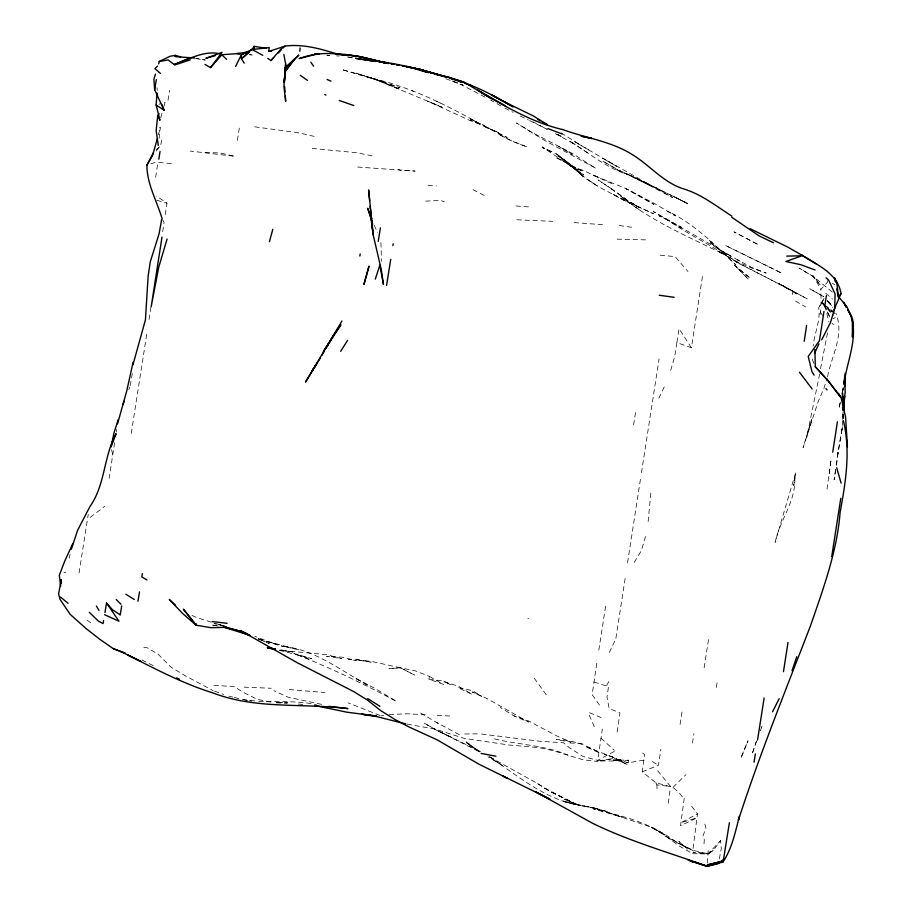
<?xml version="1.0" encoding="UTF-8"?>
<svg xmlns="http://www.w3.org/2000/svg" width="912" height="912" viewBox="0 0 912 912"><rect width="100%" height="100%" fill="white"/><g stroke="black" fill="none" stroke-linecap="round" stroke-linejoin="round"><path stroke-width="0.68" stroke-dasharray="4.56 3.42" d="M843.372 418.369L843.44 414.367M719.283 858.956L721.301 848.684L720.548 840.636L713.435 850.28L707.94 853.985L692.618 853.689L692.767 851.546M407.071 724.139L435.252 729.121L464.242 738.412L508.828 744.99L538.889 747.623L553.63 750.804L582.586 759.707L597.542 761.486L602.33 729.064M824.026 298.486L818.714 307.675C820.777 321.195 814.313 333.062 813.196 346.013M842.722 419.531L843.144 411.563L842.665 419.486M842.585 420.808L842.027 430.054L842.38 426.143L835.973 466.602M704.007 843.703L704.292 839.781L703.038 835.62L705.979 828.142L704.782 823.992M693.074 848.479L697.452 813.88L691.558 806.094M650.815 493.164L648.09 522.154M628.459 760.255L628.163 762.877L613.263 759.958L628.459 760.255L613.103 760.676L620.878 759.536L612.978 761.018L597.759 760.882L613.24 758.567L597.542 761.486M707.21 863.037L708.1 853.803L720.548 840.636M159.087 138.419L160.398 127.133L158.289 128.786M708.202 850.691L707.849 853.723L692.983 852.161L707.94 853.985L713.435 850.28L708.1 853.803L693.496 850.451L679.292 843.805L693.325 850.748L665.133 836.11L679.052 843.771L665.27 834.457L651.214 826.945L665.076 834.97C643.621 820.561 617.8 815.089 593.108 808.762L622.132 817.152L607.563 812.387L650.826 827.036L664.255 834.788L678.642 845.686L692.618 853.689M836.464 465.382L838.174 450.95L837.524 454.814L842.38 427.534M682.37 796.757L678.676 792.22L672.999 787.375L655.899 782.792L642.265 771.757L644.624 754.68L641.307 751.944M829.225 473.852L831.106 459.443L826.603 492.127M668.302 803.301L670.331 787.945M684.239 798.274L680.534 825.702L696.859 817.927L680.865 822.761L697.452 813.88M835.62 469.224L834.138 479.735L836.042 467.993M596.779 663.218L592.139 694.556L600.985 707.245M617.128 731.994L619.955 712.865L609.17 708.499L606.97 697.156L608.509 686.656L593.929 681.994M165.254 214.559L166.964 203.194L156.499 196.091M114.593 442.765L109.144 478.367M162.678 231.659L164.092 222.38L162.803 220.031M691.399 347.734L679.064 328.696L676.875 342.593L691.399 347.734L702.833 273.999M625.13 578.504L615.817 638.788M642.265 771.757L658.464 765.328L660.904 749.299M692.47 743.041L693.895 733.715M79.048 572.953L88.27 514.3M155.644 177.27L157.947 162.359L172.938 163.738M131.237 433.485L146.889 333.188M149.044 319.474L151.369 304.391M237.382 140.505L239.651 125.936M598.796 650.108L605.602 606.286M633.601 424.878L635.892 410.104M627.547 562.738L640.726 477.455M641.444 472.838L659.091 358.861M680.078 724.379L682.37 709.547M708.499 639.574L703.893 669.374M716.365 687.397L717.493 680.056M676.875 342.593L674.652 356.866L670.616 370.637M116.234 432.197L116.679 429.392M168.013 100.286L169.621 90.322M819.671 373.988L806.653 437.498L811.657 419.588L803.062 447.678L818.075 401.907L824.026 388.124L827.138 378.07M820.515 368.779L827.857 331.136M156.203 151.004L160.706 145.578L161.629 140.06M842.574 391.727L843.235 387.828L842.312 391.738M827.834 280.497L827.549 282.161L820.868 289.332L821.085 304.072L818.714 307.675M820.07 314.469L821.416 306.671M130.063 385.822L132.479 372.826M842.528 392.662L843.577 387.076M840.26 402.112L839.029 408.61L840.146 403.036M792.334 294.576L792.95 291.452L778.882 283.985L789.404 289.435M429.449 676.43L443.449 684.376L428.902 679.201L429.449 676.43L415.211 670.833L400.448 667.812L388.922 668.53L400.562 667.88L414.675 675.051L400.448 667.812L371.298 661.371L356.318 659.832L371.218 662.192L356.421 659.365L348.532 659.513L356.364 660.55L341.658 657.119L326.553 656.275L341.544 658.624L326.918 654.713L282.002 650.461L292.923 652.126L278.149 649.321M842.654 390.496L843.212 387.908M69.164 558.224L70.099 554.359M158.357 134.839L160.398 127.133M160.694 117.739L162.53 111.355M163.989 106.237L165.095 102.406L158.688 104.253M645.502 536.461L641.421 550.54L633.247 563.992M827.549 376.736C831.505 355.657 844.843 334.681 835.78 313.112M756.538 740.875L751.967 754.429L756.458 741.285M760.528 730.341L761.942 726.556L760.471 730.455M128.831 389.641L129.823 387.121M658.852 398.236L665.361 384.533M609.319 652.502L615.782 639.016M821.085 304.072L824.14 298.441M606.651 685.471L609.444 680.477M672.999 787.375L685.904 774.664M155.918 149.876L160.706 145.578M90.277 517.355L104.766 506.274M614.221 751.488L597.599 760.38L582.985 756.424L569.134 747.532L563.536 742.79L539.71 741.228L479.974 733.864M833.044 318.63L835.221 317.638M150.925 163.841L154.937 162.473M643.826 760.118L628.163 762.877L613.685 758.054L627.969 764.906L613.89 757.53L585.265 746.495L599.606 752.959C586.416 744.876 571.573 739.7 555.989 739.564L570.946 742.151L556.696 735.87L528.55 720.936L514.094 715.92L500.232 707.438M381.159 715.909L383.849 715.453M389.219 714.552L407.105 713.788L425.288 714.757M63.92 572.622L65.71 572.394M425.608 201.13L440.884 200.469L444.372 201.86M276.404 702.867L287.508 702.696L276.382 702.457M464.789 734L479.552 733.841M617.093 239.149L647.326 239.902M527.809 618.61L528.618 618.621M516.967 219.792L552.729 221.32M569.818 742.995L584.923 743.451M244.085 687.135L271.229 688.264M258.769 701.271C278 702.354 297.437 700.348 316.407 704.657M205.132 152.384L220.248 152.999L234.965 156.351L190.129 151.05M437.224 715.453L452.306 716.102M336.494 55.86L339.184 56.042M357.675 167.044L415.085 171.08L400.015 170.248L398.51 169.358M428.013 185.489L436.46 185.934M213.967 685.471L233.894 686.485L243.299 692.356L257.423 699.436L272.209 702.365M574.115 222.596L604.177 224.785M298.258 704.053L305.098 704.566M276.313 702.639L287.291 703.346M515.987 205.964L528.857 206.91M327.077 55.244L329.791 55.461L327.066 55.165M289.264 689.552L324.877 692.55M312.223 148.417L357.162 152.794L371.914 155.827M660.14 255.166L675.119 256.614L687.979 271.514M143.8 647.326L147.037 647.691L157.981 654.041L171.148 667.276L185.079 675.689L213.214 690.658M242.296 699.527L256.021 701.054M326.952 55.233L329.654 55.541M655.899 782.792L656.891 784.901L670.537 786.509L657.655 770.754M428.902 679.201L443.848 681.036L451.337 684.901L443.677 681.731L458.177 686.075L472.12 694.374L457.824 687.545L472.576 690.669L481.604 696.323L472.279 691.969L486.495 698.284L528.493 722.053L514.094 715.92M254.71 126.814L299.432 132.958L314.127 136.378M619.237 225.538L634.091 227.612M195.852 58.585L205.246 60.032L195.818 58.265M217.979 625.917L211.174 624.811L216.554 625.826M243.652 699.766L247.688 700.484M249.033 700.724L251.735 701.191M279.505 650.119L282.218 650.632L279.539 650.062M494.429 738.891C518.917 744.808 544.612 745.172 568.073 755.09M347.324 56.909L354.027 58.3M224.728 625.917L214.024 623.512L223.246 625.894M348.612 56.977L352.659 57.889M321.628 704.372L288.124 697.213L273.908 690.692M279.596 650.347L311.687 658.624L293.789 653.414C329.038 667.117 363.261 683.658 396.629 701.488L375.208 688.571L354.768 677.821L368.87 685.881C341.316 670.993 315.803 649.925 283.621 646.357L298.441 649.754L269.2 641.911L254.95 636.359M228.969 696.164L232.97 697.167M234.304 697.509L239.628 698.854M258.347 638.879L283.507 646.597L255.702 638.161M156.83 200.275L166.964 203.194M370.694 77.634L341.612 69.494L370.728 78.193L356.398 73.154L399.844 87.7L370.694 77.634L399.376 89.091L370.568 77.668L384.944 82.354L370.409 77.862C408.234 86.275 443.141 103.318 476.759 122.083L470.261 118.674L507.186 137.495L470.261 119.871L484.717 125.696L470.273 120.646L427.717 101.186L442.138 107.206L384.91 83.357M211.345 622.121L196.798 617.675L189.046 614.095M216.634 623.728L223.246 625.746M269.074 641.945L274.318 643.644M445.877 78.763L462.908 85.021L452.375 80.94M214.525 691.136L223.702 694.42M297.073 654.622L311.573 660.128M706.458 853.176L708.088 853.803M611.827 183.608L592.469 174.899L626.099 188.59L653.995 204.459L626.031 188.693L653.984 203.228L675.439 215.905L667.858 211.299C694.442 223.873 714.997 244.883 735.893 264.936L722.623 252.362L709.034 241.771L736.588 262.075L779.008 283.963L736.679 262.291L722.806 253.513C704.691 241.691 685.072 232.435 667.447 219.803L681.31 228.068L653.414 211.607L740.749 261.641L737.626 259.863L751.727 267.364L766.194 273.087L751.739 268.094L737.591 261.869L718.211 251.404L723.615 254.174C688.378 236.721 651.51 221.263 620.753 196.262L639.358 207.469L625.313 199.523L639.335 207.275L653.448 213.693L624.994 200.754L596.858 185.831L583.11 176.301L569.624 164.274L558.463 156.123L569.738 164.32L583.11 176.301L566.557 161.333L556.138 153.854L583.247 176.153L556.274 153.74L542.036 147.459L552.558 152.407L542.23 146.912L583.577 174.83L556.274 153.74M380.065 715.475L348.065 702.844M411.996 90.641L413.774 91.36M616.672 169.735L631.104 175.674C607.859 169.165 589.562 153.41 569.464 140.961L588.742 153.467M452.318 81.043L462.726 85.409L486.199 97.709M589.654 712.694L603.847 718.736M588.81 149.91L574.868 141.827L616.706 166.406L602.695 158.232L672.714 197.608L630.625 175.651L644.875 182.742L650.256 185.615L617.663 169.86L602.558 161.014L616.649 169.108L645.274 182.468M667.516 219.632L658.795 215.665L681.697 227.213M436.118 101.129L442.217 103.922M258.94 638.993L269.268 643.792L263.306 641.011M597.645 177.099L583.52 170.521L569.065 165.517L583.486 171.49L555.374 157.16L569.464 164.491L577.41 169.769L566.557 161.333M258.529 638.788L262.109 640.452M767.881 266.19L725.291 245.408L782.006 273.338L767.767 266.099M520.285 116.029L528.436 120.019M529.61 120.589L547.28 129.356L533.087 121.855M459.317 734.696L436.198 722.258M141.941 660.014L156.089 666.98M630.625 175.651L644.75 182.719M489.596 756.892L536.324 782.827M472.975 189.685L487.019 196.889M480.396 751.511L437.908 730.831L480.065 752.081L466.18 742.63L479.951 752.024M504.895 108.095L513.114 112.358M489.653 757.017L494.384 759.479L489.721 756.823M555.374 133.654L574.993 144.404M491.762 100.765L490.873 100.252L502.501 106.761M544.601 788.139L578.55 805.41L550.21 791.536L536.461 782.918L550.21 791.536L574.389 803.461L564.163 799.22L578.47 804.886L593.096 808.021L578.231 804.851L593.039 807.644L602.889 810.654L592.982 807.667L578.06 805.205L563.479 801.078L578.151 805.045C546.037 799.425 520.057 777.594 493.723 759.81L503.093 765.898L488.011 756.823M795.526 301.12L805.763 307.036M420.626 713.059L438.661 723.695M831.983 323.407L833.91 324.524M832.394 283.29L834.674 284.681M652.422 761.577L658.464 765.328M825.782 293.39L832.519 299.056M561.108 132.878L581.332 145.601M834.64 312.303L822.043 303.422L832.508 312.052M87.096 620.137L93.389 624.731M639.198 209.771L620.753 196.262M832.314 292.022L812.877 276.222L799.037 268.048L812.968 276.416L820.458 285.308L813.185 275.812L820.868 289.332M709.137 240.323L722.521 252.202M834.617 313.717L822.271 302.693L833.374 315.506M600.94 738.173L614.392 750.291M722.623 252.362L727.765 257.321M827.503 300.971L832.12 306.261L828.598 301.747M830.957 312.508L822.43 302.248L829.658 317.125M827.594 300.8L832.12 306.261M827.446 300.823L832.633 307.401M534.204 678.152L546.755 695.503M820.264 311.881L822.578 315.472M374.159 225.207L377.579 232.457M589.289 715.179L595.228 728.984M829.806 317L824.528 303.935L828.814 321.925M813.857 363.329L812.501 359.921L812.227 355.919M111.617 449.673L112.712 454.985M842.756 414.082L843.224 419.509L842.939 415.496M157.046 87.712L157.217 90.459M656.891 784.901L657.028 788.891M380.954 242.683L381.467 261.436M794.831 477.991C795.868 501.395 779.828 520.182 775.097 542.355L795.823 472.017L793.748 485.503L794.831 477.991M746.483 744.5L740.783 758.317L748.022 740.761L746.483 744.5M252.35 54.971L249.614 54.731L252.35 54.971M578.368 804.794L563.627 801.614L578.47 804.886M607.517 811.68L592.903 807.747L607.517 811.68M613.89 757.53L604.291 754.178L613.936 757.576M526.646 146.752L512.27 141.235L498.169 134.018L512.156 141.189L526.646 146.752M823.81 296.742L809.81 288.83L823.81 296.742M498.727 132.753L484.477 126.426L498.727 132.753M639.095 207.241L624.868 200.845L612.066 193.777L639.095 207.241M452.204 737.66L437.988 731.036L424.012 723.034L438.011 730.957L452.204 737.66M687.716 203.456L645.16 182.56L687.716 203.456M757.302 244.12L733.943 231.853L757.302 244.12M659.273 189.639L645.137 182.594L659.273 189.639M595.388 168.082L544.247 140.231L516.466 122.949L530.248 131.51L558.315 146.102L572.257 154.413L558.258 146.182L572.291 153.398L595.388 168.082M561.404 136.481L555.522 133.517L561.404 136.481M687.557 203.775L673.455 196.365L687.557 203.775M793.098 291.247L779.156 283.792L807.382 298.942L779.236 283.757L798.194 294.758L793.098 291.247M730.831 256.147L723.547 251.906L730.831 256.147M664.255 834.788L650.951 827.024L664.916 835.267L664.255 834.788M597.007 185.649L586.815 179.151L597.007 185.649M612.066 189.137L598.363 180.052L625.871 199.09L612.066 189.137M479.096 751.465L466.18 741.844L479.096 751.465M749.094 277.225L734.32 265.107L748.638 279.403L735.46 266.213L749.094 277.225M687.648 849.118L678.916 841.525L687.648 849.118"/><path stroke-width="1.37" d="M61.241 583.669L61.252 579.644L58.63 593.94L59.987 599.321L70.213 614.403L86.024 628.539L99.602 639.141L113.305 648.66L124.967 653.129L113.305 648.66M845.128 373.361L844.592 386.654L844.683 377.26L845.196 392.046L844.022 402.557M723.079 860.848L723.022 861.943L707.096 866.4L692.493 861.566L705.694 865.727M843.839 410.503L844.535 395.911L844.056 401.2M285.65 63.954L284.327 82.422L285.65 63.954L283.837 54.446M132.947 364.846L145.418 319.964L148.12 276.256L150.263 261.881L159.076 233.825L161.641 219.518M284.327 82.422L285.194 67.853L298.703 55.222L285.194 67.853M284.966 71.786L294.941 58.607L284.966 71.786L283.928 86.321L285.684 101.3L285.296 95.908M159.019 113.51L157.673 115.972L159.965 120.293L156.123 104.994L157.024 93.104M299.843 51.232L300.116 47.96M157.673 115.972L156.169 130.45L158.266 145.475M844.045 382.595L844.66 377.317M271.537 51.175L268.744 51.437L269.222 47.549L253.707 49.362L254.072 46.33L266.236 48.302M142.306 573.648L141.85 576.943L146.969 579.952M156.328 79.618L154.664 89.695L163.989 110.17L156.123 104.994M804.19 341.293L806.618 325.481M823.981 311.402L819.432 340.723L808.214 356.467L811.988 371.743L814.142 375.22M825.052 304.426L826.397 295.67M837.41 421.823L832.736 452.147M162.005 237.074L151.175 306.763L158.756 267.159L167.101 239.024M788.014 642.413L783.476 671.654M840.796 498.26L831.744 556.48M378.241 241.463L380.395 227.84M392.89 245.624L393.175 243.835M729.395 822.692L723.558 859.321L720.811 861.669L707.461 864.872L707.017 866.138M757.541 740.088L764.131 698.011M117.568 423.795L126.814 390.632L133.106 362.178M386.585 285.399L390.735 259.304M754.053 762.193L755.364 753.973M158.791 159.212L160.033 151.46M104.971 612.556L106.533 602.98L112.358 609.649L120.133 614.813M137.963 601.282L139.513 591.888M251.564 50.308L253.582 48.61L254.072 46.33L253.012 49.841M120.213 614.848L121.718 605.978M359.83 256.021L360.183 253.924M103.592 620.605L103.067 623.569L98.291 621.038L89.296 612.328M175.207 56.316L175.378 55.37L180.679 56.909M844.102 384.283L844.888 380.099L844.033 383.975C846.803 360.08 861.316 332.264 847.772 309.647M158.734 63.908L159.19 61.514L170.088 56.259L175.378 55.37L175.298 56.647L194.473 58.015M71.341 549.206L77.68 530.123L89.946 506.559C105.325 484.819 103.501 456.866 116.052 433.679L111.059 447.028L114.011 432.778L118.229 419.6M196.445 623.865L196.114 625.222L211.082 627.695L226.381 627.285M157.331 138.692L152.6 155.348L146.9 165.209C146.9 184.076 156.955 201.085 162.154 218.857M269.439 241.646L272.791 229.345M155.519 74.111L153.889 79.207L154.664 89.695M375.311 279.152L379.848 265.153L383.439 284.373L381.205 269.325L373.145 234.703L370.135 206.215M792.026 670.708L796.746 656.731M122.869 404.723L124.363 400.949M834.013 309.852L841.012 293.584C837.809 273.338 817.186 264.97 801.899 255.155L815.909 263.773M72.595 544.042L64.558 561.484L59.326 575.381L60.682 586.279M814.484 353.457L818.896 343.892M235.57 66.451L241.361 54.823L253.582 48.61M821.701 339.857L830.479 322.54L834.731 308.484L835.061 293.835L828.7 280.223L826.021 277.738M772.521 711.827L779.201 698.626M146.9 165.209L153.364 152.828M326.279 347.951L334.066 334.442M317.707 362.326L305.509 382.105L341.954 320.956M318.311 361.426L320.488 357.755M321.936 355.304L324.113 351.633M340.666 351.325L347.529 340.415M332.242 337.577L323.452 351.485L340.906 324.752L332.378 337.337M315.883 365.028L311.767 371.23L317.581 362.52M836.771 288.899L838.424 297.152L841.012 293.584M204.972 64.433L210.547 67.602L222.038 52.36L205.884 58.288L215.095 55.746M283.005 48.097L284.932 46.102C303.126 43.696 320.75 48.929 337.919 54.218M210.547 67.602L221.787 54.8L226.564 59.326M267.729 58.368L270.932 60.534L282.321 47.584M270.932 60.534L273.714 57.661M278.365 52.885L281.147 50.012M157.525 66.052L154.949 68.628L160.432 73.439M253.912 47.287L241.475 58.813L244.199 63.19M249.546 52.007L241.475 58.813L241.361 54.823L247.859 51.859L237.314 53.683L222.095 54.674M721.905 861.464L717.254 863.926L707.005 866.149C668.701 852.435 629.291 841.217 592.595 823.285L535.88 791.958L549.913 799.14L479.245 764.359L437.327 739.94L408.907 726.91L394.839 719.42L380.954 710.767L367.958 700.507M220.305 53.819C204.003 50.137 189.035 59.234 174.192 64.513L168.07 59.907L159.19 61.514M190.289 59.827L174.933 64.934L174.192 64.513L190.483 57.752M708.35 865.693L721.734 861.293M268.744 51.437L284.863 46.181M314.936 54.538L299.193 58.585C313.979 53.113 330.007 52.109 345.42 55.279L335.399 54.093C353.024 53.683 369.884 59.428 386.848 63.373M707.461 864.872L723.273 860.951L723.022 861.943C732.074 848.548 735.232 831.892 739.415 816.445L738.367 820.253C759.707 754.315 785.711 690.11 810.608 625.484C823.285 588.616 837.045 551.6 840.1 512.384C845.652 482.186 850.816 451.064 843.349 420.683M786.725 256.112L801.933 255.793L785.927 261.482L800.656 264.674L815.066 269.986M237.314 53.683L240.05 53.911M314.663 705.455L346.845 712.181L376.713 716.068L361.642 714.221L376.519 716.547L405.715 723.9M226.165 627.217L223.44 626.943L240.814 631.332L226.256 627.308M237.245 53.318L239.993 53.614M212.154 621.574L227.099 623.306M328.708 706.333L347.894 708.601C303.069 702.935 256.249 709.627 213.214 693.006C183.278 683.795 155.519 669.02 127.68 654.953L140.596 661.257M659.205 295.237L674.105 297.301M272.722 648.557L267.307 647.794L275.447 649.344M391.282 63.908L393.984 64.364M396.686 64.82L399.376 65.265M402.078 65.721L404.78 66.177L402.055 65.71M391.18 63.829L393.904 64.296M396.617 64.763L399.342 65.242M388.592 63.43L375.128 60.933C405.395 64.467 434.705 73.234 463.729 82.08L449.114 77.497L466.043 83.266M223.28 627.091L249.706 635.242M481.137 753.437L495.946 756.23M405.908 66.633L419.417 69.209L445.672 77.041M388.478 63.316L360.297 56.738L345.26 54.743L360.194 56.624L386.734 63.293M406.114 66.451L419.417 69.209L431.216 72.789L419.417 69.209M275.515 649.207L267.478 647.497L275.549 649.401M441.066 75.457L419.771 69.608L441.066 75.457L434.511 74.043L449.24 77.269M406.114 66.519L411.437 67.876M414.105 68.548L427.352 72.447M458.77 81.293L462.829 82.399L450.938 78.683M353.742 105.518L339.207 100.457M428.731 72.732L419.611 69.54L427.489 72.333M240.529 631.948L249.774 635.288M472.222 85.865L465.131 83.266C482.129 88.954 497.724 98.029 513.228 106.875L491.249 94.723L505.419 102.349M547.884 128.592L562.271 134.053M327.112 79.435L330.931 81.168M247.699 633.931L241.053 630.887L297.05 662.614L353.491 691.467L367.388 700.028M176.643 678.14L179.231 679.326L176.632 678.129M773.479 242.752L759.297 236.014L731.755 217.273M140.596 661.268L120.977 651.613M505.316 102.326L533.509 116.029L547.405 124.682M104.618 614.734L118.97 621.197L106.533 602.98M324.786 94.529L325.937 95.099M481.753 92.91C507.653 107.719 533.429 122.767 562.841 129.618C586.861 138.396 613.012 141.508 634.649 156.089L634.695 156.123C651.464 167.067 664.859 183.517 684.752 189.263C702.035 194.735 716.661 206.374 731.812 216.087M253.57 50.342L262.781 55.313M750.211 228.741L787.911 247.175L802.001 255.212M537.886 119.495L540.2 120.794M542.526 122.083L547.154 124.659M463.718 81.977L491.602 98.69L477.592 90.083L491.591 98.006M491.477 97.949L505.59 105.974M542.572 122.299L546.06 124.317M125.845 594.214L134.292 599.48M367.741 698.615L379.939 706.321M300.276 75.297L307.481 80.37M196.114 625.051L183.38 609.159L196.114 625.222L182.48 613.354L169.29 599.469L175.435 605.123M60.431 596.995L68.092 603.334M116.189 599.503L121 604.211M815.214 366.727L828.233 380.965L841.103 397.7L845.572 417.058L847.419 446.755M839.701 298.03L846.94 306.888L851.922 317.376L847.784 309.898M825.919 388.592L827.081 389.903M799.448 372.187L812.079 388.9M310.867 62.221L313.603 66.2M96.41 606.035L98.975 610.402M846.393 307.241L843.657 302.419L846.416 307.412M839.188 395.637L838.31 393.3L840.91 397.358L828.233 380.931L815.305 366.635L814.883 349.558M371.56 218.834L367.673 208.267L372.689 224.181M162.176 104.914L163.989 110.17M836.68 467.742L841.115 483.121M369.656 200.8L368.619 189.901L373.145 234.703L370.124 211.607L371.674 218.527M835.392 282.025L834.56 277.898L836.726 282.196L838.424 297.152M284.612 86.469L285.011 91.861M842.905 404.86L842.471 392.787L842.962 404.848M843.623 403.697L843.509 410.366L843.623 403.697M853.142 322.552L852.424 337.144L852.367 318.459L853.142 322.552M843.338 407.63L843.212 410.252L843.338 407.63M368.984 266.281L364.002 284.191L368.984 266.281M375.619 61.435L355.669 58.368L375.619 61.435M318.892 54.275L314.811 53.831L318.858 54.298M591.797 138.487L581.058 136.127L591.808 138.51M388.375 63.498L374.957 60.523L388.375 63.498M692.39 861.783L687.956 859.754L692.333 861.783M507.448 778.46L503.162 776.158L507.391 778.472"/></g></svg>
